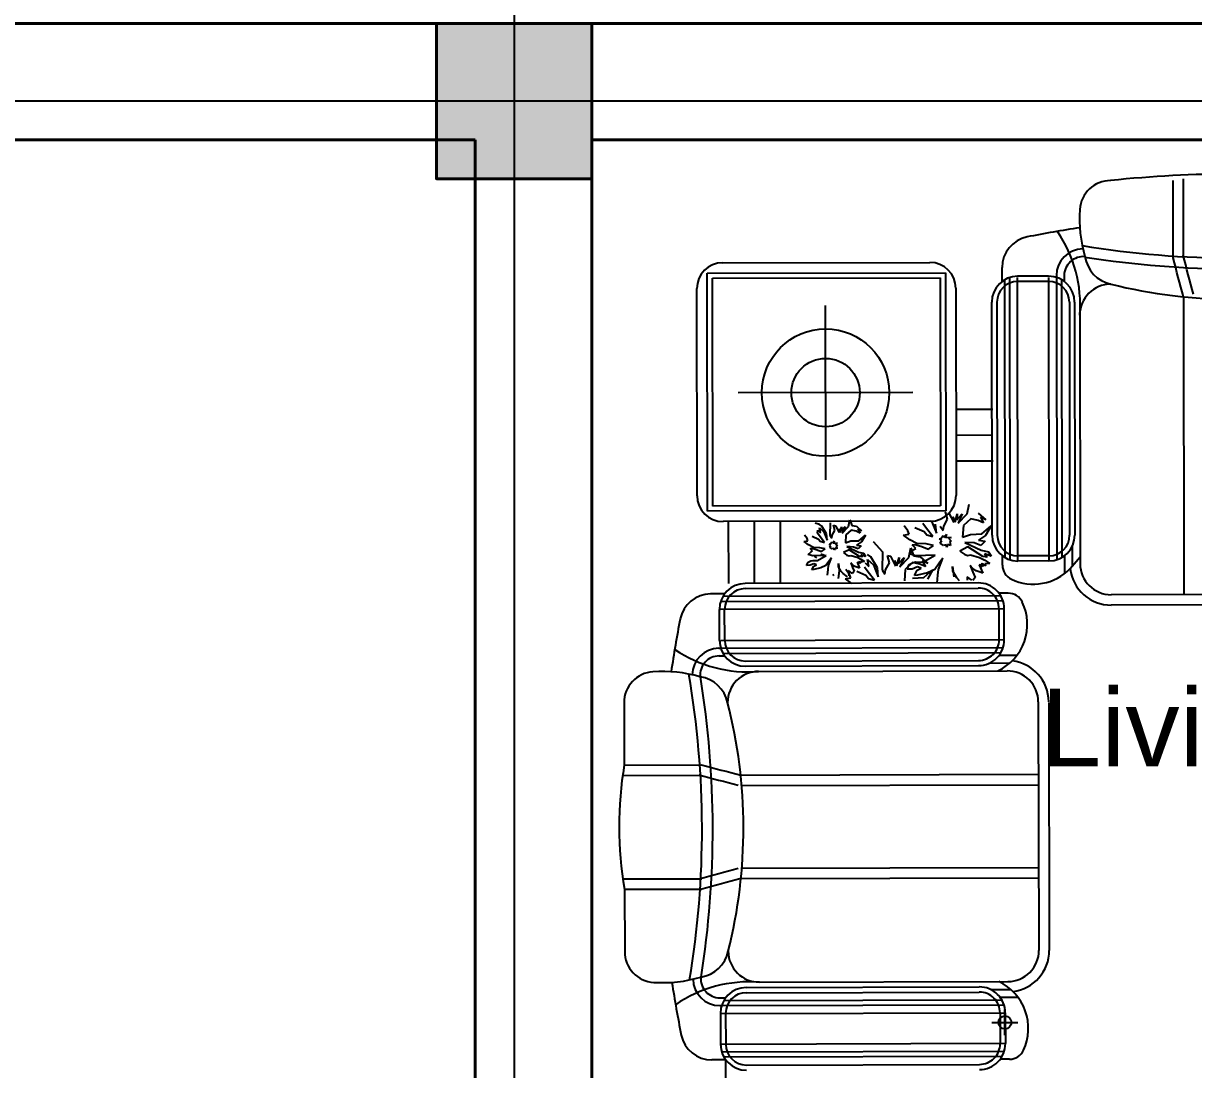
# Model space of a CAD drawing. Header units: feet. Extents: x 28652 to 66086, y -6769 to -640.
# Drawn here: x 49061.6 to 49152, y -4885 to -4804.2 of the extents above; entities that cross this region are included whole.
import ezdxf

# ---------------------------------------------------------------- set-up
doc = ezdxf.new("R2010")
doc.units = ezdxf.units.FT
doc.header["$LTSCALE"] = 50
doc.header["$MEASUREMENT"] = 0
doc.header["$PDMODE"] = 34
doc.linetypes.add('CENTER', pattern=[2, 1.25, -0.25, 0.25, -0.25])
for name, color, linetype in [('CL', 253, 'CENTER'), ('Furniture', 32, 'Continuous'), ('Hatch', 30, 'Continuous'), ('Text', 7, 'Continuous')]:
    doc.layers.add(name, color=color, linetype=linetype)
for name, color, linetype, lineweight in [('COLUMN', 145, 'Continuous', 40), ('DIMENSION', 142, 'Continuous', 13), ('wall', 6, 'Continuous', 40)]:
    doc.layers.add(name, color=color, linetype=linetype, lineweight=lineweight)
doc.styles.add('1@1000', font='arial.ttf', dxfattribs={"height": 60})
doc.styles.add('dimension', font='arial.ttf')
doc.dimstyles.new('1@100', dxfattribs={"dimscale": 0.1, "dimtxt": 60, "dimasz": 60, "dimexe": 60, "dimexo": 0, "dimgap": 30, "dimtad": 1, "dimdec": 0, "dimzin": 0, "dimdsep": 46, "dimlunit": 4, "dimtxsty": 'dimension', "dimcen": 0, "dimclrd": 256, "dimclre": 256, "dimclrt": 256, "dimadec": 0, "dimazin": 0, "dimtfac": 1, "dimtdec": 0, "dimtix": 1, "dimtofl": 0, "dimtmove": 0, "dimatfit": 3, "dimfxl": 60, "dimfxlon": 1, "dimtfillclr": 256, "dimtolj": 1, "dimtzin": 0, "dimlwd": -1, "dimlwe": -1, "dimarcsym": 0})

# ---------------------------------------------------------------- blocks, each defined once
blk = doc.blocks.new('column')
at = {"layer": 'Hatch'}
h = blk.add_hatch(color=256, dxfattribs=at)
h.dxf.hatch_style = 1
h.paths.add_polyline_path([(5267.643, 489.18), (5279.643, 489.18), (5279.643, 501.18), (5267.643, 501.18)])
at = {"layer": 'COLUMN'}
blk.add_lwpolyline([(5267.643, 501.18), (5279.643, 501.18), (5279.643, 489.18), (5267.643, 489.18)], close=True, dxfattribs=at)
blk = doc.blocks.new('*D976')
at = {"layer": 'Defpoints', "color": 0, "transparency": 16777216}
for p in [(49093.522, -4773.46), (48950.906, -4804.184), (49093.522, -4804.184)]:
    blk.add_point(p, dxfattribs=at)
at = {"layer": 'DIMENSION', "transparency": 16777216}
for p, q in [((48950.906, -4779.46), (48950.906, -4767.46)), ((49093.522, -4779.46), (49093.522, -4767.46)), ((48956.906, -4773.46), (49087.522, -4773.46))]:
    blk.add_line(p, q, dxfattribs=at)
for points in [[(48956.906, -4772.46), (48956.906, -4774.46), (48950.906, -4773.46)], [(49087.522, -4772.46), (49087.522, -4774.46), (49093.522, -4773.46)]]:
    blk.add_solid(points, dxfattribs=at)
at = {"layer": 'DIMENSION', "transparency": 16777216, "insert": (49022.214, -4766.615), "char_height": 6, "attachment_point": 5, "style": 'dimension'}
blk.add_mtext('\\A1;11\'-11" [3.62]', dxfattribs=at)
blk = doc.blocks.new('*D977')
at = {"layer": 'Defpoints', "color": 0, "transparency": 16777216}
for p in [(49105.522, -4773.46), (49093.522, -4804.184), (49105.522, -4810.184)]:
    blk.add_point(p, dxfattribs=at)
at = {"layer": 'DIMENSION', "transparency": 16777216}
for p, q in [((49093.522, -4779.46), (49093.522, -4767.46)), ((49105.522, -4779.46), (49105.522, -4767.46)), ((49087.522, -4773.46), (49081.522, -4773.46)), ((49111.522, -4773.46), (49117.522, -4773.46))]:
    blk.add_line(p, q, dxfattribs=at)
for points in [[(49087.522, -4772.46), (49087.522, -4774.46), (49093.522, -4773.46)], [(49111.522, -4772.46), (49111.522, -4774.46), (49105.522, -4773.46)]]:
    blk.add_solid(points, dxfattribs=at)
at = {"layer": 'DIMENSION', "transparency": 16777216, "insert": (49099.522, -4766.615), "char_height": 6, "attachment_point": 5, "style": 'dimension'}
blk.add_mtext("\\A1;1' [0.30]", dxfattribs=at)
blk = doc.blocks.new('*D978')
at = {"layer": 'Defpoints', "color": 0, "transparency": 16777216}
for p in [(49228.138, -4773.46), (49105.522, -4810.184), (49228.138, -4813.184)]:
    blk.add_point(p, dxfattribs=at)
at = {"layer": 'DIMENSION', "transparency": 16777216}
for p, q in [((49105.522, -4779.46), (49105.522, -4767.46)), ((49228.138, -4779.46), (49228.138, -4767.46)), ((49111.522, -4773.46), (49222.138, -4773.46))]:
    blk.add_line(p, q, dxfattribs=at)
for points in [[(49111.522, -4772.46), (49111.522, -4774.46), (49105.522, -4773.46)], [(49222.138, -4772.46), (49222.138, -4774.46), (49228.138, -4773.46)]]:
    blk.add_solid(points, dxfattribs=at)
at = {"layer": 'DIMENSION', "transparency": 16777216, "insert": (49166.83, -4766.615), "char_height": 6, "attachment_point": 5, "style": 'dimension'}
blk.add_mtext('\\A1;10\'-3" [3.11]', dxfattribs=at)
blk = doc.blocks.new('*D982')
at = {"layer": 'Defpoints', "color": 0, "transparency": 16777216}
for p in [(49099.522, -4748.04), (48944.906, -4804.184), (49099.522, -4804.184)]:
    blk.add_point(p, dxfattribs=at)
at = {"layer": 'DIMENSION', "transparency": 16777216}
for p, q in [((48944.906, -4754.04), (48944.906, -4742.04)), ((49099.522, -4754.04), (49099.522, -4742.04)), ((48950.906, -4748.04), (49093.522, -4748.04))]:
    blk.add_line(p, q, dxfattribs=at)
for points in [[(48950.906, -4747.04), (48950.906, -4749.04), (48944.906, -4748.04)], [(49093.522, -4747.04), (49093.522, -4749.04), (49099.522, -4748.04)]]:
    blk.add_solid(points, dxfattribs=at)
at = {"layer": 'DIMENSION', "transparency": 16777216, "insert": (49022.214, -4741.195), "char_height": 6, "attachment_point": 5, "style": 'dimension'}
blk.add_mtext('\\A1;12\'-11" [3.93]', dxfattribs=at)
blk = doc.blocks.new('*D983')
at = {"layer": 'Defpoints', "color": 0, "transparency": 16777216}
for p in [(49234.138, -4748.04), (49099.522, -4804.184), (49234.138, -4804.184)]:
    blk.add_point(p, dxfattribs=at)
at = {"layer": 'DIMENSION', "transparency": 16777216}
for p, q in [((49099.522, -4754.04), (49099.522, -4742.04)), ((49234.138, -4754.04), (49234.138, -4742.04)), ((49105.522, -4748.04), (49228.138, -4748.04))]:
    blk.add_line(p, q, dxfattribs=at)
for points in [[(49105.522, -4747.04), (49105.522, -4749.04), (49099.522, -4748.04)], [(49228.138, -4747.04), (49228.138, -4749.04), (49234.138, -4748.04)]]:
    blk.add_solid(points, dxfattribs=at)
at = {"layer": 'DIMENSION', "transparency": 16777216, "insert": (49166.83, -4741.195), "char_height": 6, "attachment_point": 5, "style": 'dimension'}
blk.add_mtext('\\A1;11\'-3" [3.42]', dxfattribs=at)
blk = doc.blocks.new('*D985')
at = {"layer": 'Defpoints', "color": 0, "transparency": 16777216}
for p in [(49365.138, -4718.899), (48938.906, -4804.184), (49365.138, -4804.184)]:
    blk.add_point(p, dxfattribs=at)
at = {"layer": 'DIMENSION', "transparency": 16777216}
for p, q in [((48938.906, -4724.899), (48938.906, -4712.899)), ((49365.138, -4724.899), (49365.138, -4712.899)), ((48944.906, -4718.899), (49359.138, -4718.899))]:
    blk.add_line(p, q, dxfattribs=at)
for points in [[(48944.906, -4717.899), (48944.906, -4719.899), (48938.906, -4718.899)], [(49359.138, -4717.899), (49359.138, -4719.899), (49365.138, -4718.899)]]:
    blk.add_solid(points, dxfattribs=at)
at = {"layer": 'DIMENSION', "transparency": 16777216, "insert": (49152.022, -4712.054), "char_height": 6, "attachment_point": 5, "style": 'dimension'}
blk.add_mtext('\\A1;35\'-6" [10.83]', dxfattribs=at)
blk = doc.blocks.new('Sofa')
at = {"layer": 'Furniture'}
for p, q in [((11075.9, 2630.2), (11075.9, 2480.7)), ((11095.9, 2633.3), (11095.9, 2480.7)), ((10206.4, 2472.4), (10606.4, 2472.4)), ((10176.4, 2452.4), (10636.4, 2452.4)), ((10176.4, 1992.4), (10176.4, 2452.4)), ((10186.4, 2442.4), (10626.4, 2442.4)), ((10186.4, 2002.4), (10186.4, 2442.4)), ((10626.4, 2442.4), (10626.4, 2002.4)), ((10636.4, 2452.4), (10636.4, 1992.4)), ((10745.9, 2435.5), (10745.9, 2462.5)), ((10760.9, 1897.8), (10760.9, 2443.2)), ((10835.7, 2445.5), (10775.9, 2445.5)), ((10775.9, 1895.5), (10775.9, 2443.2)), ((10835.7, 2443.2), (10835.7, 1895.5)), ((10850.7, 2446.6), (10850.7, 1897.8)), ((10865.7, 2446.6), (10865.7, 2435.5)), ((10156.4, 2022.4), (10156.4, 2422.4)), ((10656.4, 2422.4), (10656.4, 2022.4)), ((10750.9, 1902.2), (10750.9, 2438.8)), ((10835.7, 2435.5), (10775.9, 2435.5)), ((10860.7, 2438.8), (10860.7, 1902.2)), ((10725.9, 1945.5), (10725.9, 2395.5)), ((10735.9, 2395.5), (10735.9, 1945.5)), ((10875.7, 2395.5), (10875.7, 1945.5)), ((10885.7, 2395.5), (10885.7, 1945.5)), ((11095.9, 2405.3), (11095.9, 1830.2)), ((10404.7, 2052.7), (10404.7, 2389.8)), ((10895.9, 2370.2), (10895.9, 1890.2)), ((10573.3, 2221.2), (10236.2, 2221.2)), ((10727.9, 2188.4), (10656.4, 2188.4)), ((10727.9, 2138.4), (10656.4, 2138.4)), ((10727.9, 2088.4), (10656.4, 2088.4)), ((10636.4, 1992.4), (10176.4, 1992.4)), ((10626.4, 2002.4), (10186.4, 2002.4)), ((10639.9, 1976.5), (10636.1, 1990.9)), ((10641.9, 1989.2), (10651.8, 1970.4)), ((10677.7, 1987), (10681.5, 2005.4)), ((10606.4, 1972.4), (10206.4, 1972.4)), ((10217.2, 1853.1), (10217.1, 1972.4)), ((10267.1, 1853), (10267.1, 1972.4)), ((10317.1, 1852.6), (10317.1, 1973.7)), ((10392.6, 1966.4), (10384.6, 1968.9)), ((10397, 1963.3), (10392.6, 1966.4)), ((10413.1, 1969.9), (10412.3, 1945.8)), ((10448.7, 1962.5), (10451.4, 1975.3)), ((10451.4, 1975.3), (10455.1, 1964.5)), ((10599.1, 1958.8), (10592, 1968.5)), ((10609.1, 1972.7), (10618.4, 1949.7)), ((10618.4, 1949.7), (10616.9, 1967.2)), ((10632.6, 1963), (10639.9, 1976.5)), ((10651.8, 1970.4), (10650.1, 1981)), ((10650.1, 1981), (10654.5, 1970.8)), ((10654.5, 1970.8), (10658.7, 1986.5)), ((10657.8, 1975.5), (10668.2, 1986.8)), ((10658.7, 1986.5), (10657.8, 1975.5)), ((10660.3, 1969), (10677.7, 1987)), ((10668.2, 1986.8), (10660.3, 1969)), ((10684.8, 1977.3), (10670.7, 1964)), ((10699, 1974.2), (10684.8, 1977.3)), ((10709.4, 1969.1), (10699, 1974.2)), ((10699.4, 1987.9), (10713.8, 1975.3)), ((10713.8, 1975.3), (10703.4, 1980.4)), ((10703.4, 1980.4), (10709.4, 1969.1)), ((10368.5, 1939.4), (10363.5, 1946.2)), ((10378.2, 1943.9), (10390.6, 1938.4)), ((10388.8, 1949.5), (10389.7, 1955.4)), ((10393.7, 1942.7), (10388.8, 1949.5)), ((10389.7, 1955.4), (10394.3, 1950.5)), ((10392.8, 1959.8), (10400.7, 1952.5)), ((10394.3, 1950.5), (10392.8, 1959.8)), ((10406.1, 1948.6), (10397, 1963.3)), ((10400.7, 1952.5), (10407.2, 1936.4)), ((10407.2, 1936.4), (10406.1, 1948.6)), ((10412.3, 1945.8), (10416.2, 1939.8)), ((10416.2, 1939.8), (10417.1, 1945.7)), ((10417.1, 1945.7), (10422.2, 1955.1)), ((10419.6, 1965.2), (10423.6, 1964)), ((10422.2, 1955.1), (10419.6, 1965.2)), ((10423.6, 1964), (10430.6, 1950.8)), ((10430.6, 1950.8), (10429.4, 1958.3)), ((10429.4, 1958.3), (10432.5, 1951.1)), ((10432.5, 1951.1), (10435.4, 1962.1)), ((10434.8, 1954.4), (10442.1, 1962.3)), ((10435.4, 1962.1), (10434.8, 1954.4)), ((10436.5, 1949.9), (10448.7, 1962.5)), ((10442.1, 1962.3), (10436.5, 1949.9)), ((10443.8, 1946.3), (10442.6, 1930.8)), ((10453.7, 1955.6), (10443.8, 1946.3)), ((10463.6, 1953.5), (10453.7, 1955.6)), ((10455.1, 1964.5), (10463.9, 1963.1)), ((10470.9, 1949.9), (10463.6, 1953.5)), ((10463.9, 1963.1), (10474, 1954.3)), ((10466.7, 1957.8), (10470.9, 1949.9)), ((10474, 1954.3), (10466.7, 1957.8)), ((10468.6, 1935.2), (10481.2, 1945.9)), ((10481.2, 1945.9), (10473.7, 1933.2)), ((10554.9, 1945.9), (10565.5, 1947.7)), ((10567.3, 1937), (10554.9, 1945.9)), ((10563.1, 1954.1), (10556, 1963.8)), ((10565.5, 1947.7), (10563.1, 1954.1)), ((10577, 1960.5), (10594.7, 1952.6)), ((10594.7, 1952.6), (10599.8, 1946.6)), ((10611.3, 1943.1), (10599.1, 1958.8)), ((10599.8, 1946.6), (10611.3, 1943.1)), ((10625.7, 1963.2), (10631.3, 1954.6)), ((10627.1, 1938.9), (10631.5, 1945.1)), ((10631.3, 1954.6), (10632.6, 1963)), ((10631.5, 1945.1), (10633.5, 1941.3)), ((10633.5, 1941.3), (10637.9, 1947.5)), ((10637.9, 1947.5), (10636.2, 1941.8)), ((10670.7, 1964), (10668.9, 1941.8)), ((10668.9, 1941.8), (10684.4, 1947.1)), ((10684.4, 1947.1), (10706.1, 1948.1)), ((10713.4, 1945.2), (10699.9, 1936.1)), ((10706.1, 1948.1), (10724, 1963.4)), ((10724, 1963.4), (10713.4, 1945.2)), ((10362.7, 1933.7), (10370.2, 1934.9)), ((10371.4, 1927.5), (10362.7, 1933.7)), ((10370.2, 1934.9), (10368.5, 1939.4)), ((10380.9, 1922.4), (10371.4, 1927.5)), ((10374.5, 1920.4), (10378.3, 1921)), ((10378.3, 1921), (10386.3, 1918.5)), ((10393.5, 1921.6), (10380.9, 1922.4)), ((10390.6, 1938.4), (10394.2, 1934.2)), ((10403.4, 1919.5), (10393.5, 1921.6)), ((10402.3, 1931.7), (10393.7, 1942.7)), ((10394.2, 1934.2), (10402.3, 1931.7)), ((10411.4, 1928.5), (10413.3, 1928.8)), ((10414.7, 1926.1), (10411.4, 1928.5)), ((10412.4, 1922.9), (10414.7, 1926.1)), ((10416.7, 1919.8), (10412.4, 1922.9)), ((10413.3, 1928.8), (10416.4, 1933.1)), ((10416.4, 1933.1), (10417.8, 1930.5)), ((10417.8, 1930.5), (10420.9, 1934.8)), ((10420.9, 1934.8), (10419.6, 1930.8)), ((10419.6, 1930.8), (10427.4, 1930.2)), ((10427.4, 1930.2), (10423.7, 1929.6)), ((10423.7, 1929.6), (10427.2, 1925.4)), ((10427.2, 1925.4), (10425.4, 1925.1)), ((10425.4, 1925.1), (10426.3, 1919.5)), ((10442.6, 1930.8), (10453.4, 1934.6)), ((10458.2, 1922.9), (10445.7, 1923.7)), ((10445.7, 1923.7), (10467.6, 1913)), ((10453.4, 1934.6), (10468.6, 1935.2)), ((10467.4, 1919.7), (10458.2, 1922.9)), ((10473.7, 1933.2), (10464.3, 1926.8)), ((10464.3, 1926.8), (10473.1, 1925.4)), ((10473.1, 1925.4), (10467.4, 1919.7)), ((10496, 1933.5), (10514.4, 1913.3)), ((10565.3, 1902.8), (10569.1, 1921.1)), ((10580.8, 1929.7), (10567.3, 1937)), ((10569.1, 1921.1), (10574.4, 1905.7)), ((10571.7, 1926.8), (10577, 1927.7)), ((10578.4, 1919.8), (10571.7, 1926.8)), ((10577, 1927.7), (10588.6, 1924.2)), ((10598.7, 1928.7), (10580.8, 1929.7)), ((10588.6, 1924.2), (10603.2, 1918.5)), ((10612.9, 1925.6), (10598.7, 1928.7)), ((10603.2, 1918.5), (10612.9, 1925.6)), ((10624.4, 1938.4), (10627.1, 1938.9)), ((10629.1, 1935.1), (10624.4, 1938.4)), ((10625.8, 1930.5), (10629.1, 1935.1)), ((10632, 1926), (10625.8, 1930.5)), ((10637.3, 1926.9), (10632, 1926)), ((10636.2, 1941.8), (10647.2, 1940.9)), ((10638.2, 1921.6), (10637.3, 1926.9)), ((10639.9, 1927.4), (10638.2, 1921.6)), ((10645.7, 1925.6), (10639.9, 1927.4)), ((10647.2, 1940.9), (10641.9, 1940)), ((10641.9, 1940), (10647, 1934)), ((10647, 1934), (10644.4, 1933.6)), ((10644.4, 1933.6), (10645.7, 1925.6)), ((10678.9, 1923), (10663.9, 1915)), ((10673.4, 1931.6), (10704.6, 1916.4)), ((10691.3, 1930.5), (10673.4, 1931.6)), ((10707.9, 1904.6), (10678.9, 1923)), ((10704.4, 1925.9), (10691.3, 1930.5)), ((10699.9, 1936.1), (10712.6, 1934.1)), ((10712.6, 1934.1), (10704.4, 1925.9)), ((10880.7, 1923.7), (10880.7, 1885.3)), ((10370.8, 1908.3), (10376.6, 1914)), ((10378.9, 1905.8), (10370.8, 1908.3)), ((10379.2, 1915.4), (10374.5, 1920.4)), ((10376.6, 1914), (10379.2, 1915.4)), ((10405.6, 1906.4), (10378.9, 1905.8)), ((10387.2, 1902), (10382.9, 1905.1)), ((10386.3, 1918.5), (10396.6, 1914.5)), ((10389, 1897), (10405.6, 1906.4)), ((10399.4, 1905.6), (10395.8, 1909.7)), ((10396.6, 1914.5), (10403.4, 1919.5)), ((10401.7, 1908.8), (10399.4, 1905.6)), ((10409.8, 1887.1), (10415.8, 1902.4)), ((10415.8, 1902.4), (10411.9, 1897)), ((10420.4, 1920.4), (10416.7, 1919.8)), ((10421.1, 1916.7), (10420.4, 1920.4)), ((10422.3, 1920.7), (10421.1, 1916.7)), ((10426.3, 1919.5), (10422.3, 1920.7)), ((10449.6, 1917.7), (10439, 1912.1)), ((10439, 1912.1), (10445.6, 1907.4)), ((10445.6, 1907.4), (10449.6, 1906.2)), ((10469.9, 1904.8), (10449.6, 1917.7)), ((10449.6, 1906.2), (10453.3, 1906.8)), ((10453.3, 1906.8), (10465.4, 1903.1)), ((10465.4, 1903.1), (10472.7, 1899.6)), ((10467.6, 1913), (10477.5, 1910.9)), ((10475.8, 1903.9), (10469.9, 1904.8)), ((10481.4, 1904.8), (10472.2, 1908.1)), ((10472.2, 1908.1), (10475.8, 1903.9)), ((10472.7, 1899.6), (10479.2, 1894.9)), ((10477.5, 1910.9), (10481.4, 1904.8)), ((10491.4, 1904), (10485.2, 1908.4)), ((10487.6, 1885.6), (10485.4, 1898.9)), ((10485.4, 1898.9), (10496.7, 1888.5)), ((10504.5, 1883), (10491.4, 1904)), ((10514.4, 1913.3), (10513.3, 1879)), ((10523.7, 1906.7), (10529.5, 1904.9)), ((10527.5, 1892.3), (10523.7, 1906.7)), ((10529.5, 1904.9), (10539.5, 1886.1)), ((10542.1, 1886.6), (10546.3, 1902.3)), ((10545.4, 1891.2), (10555.8, 1902.5)), ((10546.3, 1902.3), (10545.4, 1891.2)), ((10547.9, 1884.8), (10565.3, 1902.8)), ((10555.8, 1902.5), (10547.9, 1884.8)), ((10566.4, 1909.6), (10574.6, 1917.8)), ((10578, 1906), (10566.4, 1909.6)), ((10574.4, 1905.7), (10587, 1903.7)), ((10574.6, 1917.8), (10578.4, 1919.8)), ((10597, 1906.5), (10578, 1906)), ((10587, 1903.7), (10601.5, 1891.1)), ((10592.4, 1893.4), (10616, 1907)), ((10616, 1907), (10597, 1906.5)), ((10622.1, 1879.3), (10630.7, 1901.2)), ((10630.7, 1901.2), (10625.1, 1893.5)), ((10663.9, 1915), (10673.2, 1908.4)), ((10673.2, 1908.4), (10678.9, 1906.6)), ((10678.9, 1906.6), (10684.2, 1907.5)), ((10684.2, 1907.5), (10701.5, 1902.2)), ((10701.5, 1902.2), (10711.9, 1897.1)), ((10704.6, 1916.4), (10718.8, 1913.3)), ((10716.4, 1903.3), (10707.9, 1904.6)), ((10724.3, 1904.7), (10711.3, 1909.3)), ((10711.3, 1909.3), (10716.4, 1903.3)), ((10718.8, 1913.3), (10724.3, 1904.7)), ((10745.9, 1887.6), (10745.9, 1905.5)), ((10835.7, 1905.5), (10775.9, 1905.5)), ((10865.7, 1905.5), (10865.7, 1870.9)), ((10876.9, 1880.7), (10895.9, 1903.5)), ((10367.6, 1887.6), (10370.4, 1893.8)), ((10374.3, 1887.8), (10367.6, 1887.6)), ((10370.4, 1893.8), (10375.7, 1896.6)), ((10381.4, 1890.9), (10374.3, 1887.8)), ((10375.7, 1896.6), (10379.4, 1897.3)), ((10377.7, 1878.8), (10381.3, 1886.1)), ((10381.4, 1879.4), (10377.7, 1878.8)), ((10379.4, 1897.3), (10389, 1897)), ((10381.3, 1886.1), (10386.5, 1888.9)), ((10386.5, 1888.9), (10381.4, 1890.9)), ((10395.2, 1882.7), (10381.4, 1879.4)), ((10405, 1887.2), (10395.2, 1882.7)), ((10411.9, 1897), (10405, 1887.2)), ((10408.1, 1868.6), (10409.2, 1879.3)), ((10409.2, 1879.3), (10409.8, 1887.1)), ((10430.6, 1877.2), (10428.3, 1862.5)), ((10429.3, 1884.6), (10429.1, 1891.3)), ((10429.1, 1891.3), (10430.6, 1877.2)), ((10434.6, 1875.9), (10429.3, 1884.6)), ((10438.2, 1871.8), (10434.6, 1875.9)), ((10450.7, 1869.8), (10443.6, 1879.6)), ((10448.7, 1877.4), (10448.5, 1872.6)), ((10455.2, 1872.7), (10448.7, 1877.4)), ((10452.9, 1892.4), (10456.3, 1883.4)), ((10456.4, 1888.2), (10452.9, 1892.4)), ((10456.3, 1883.4), (10459.4, 1876.3)), ((10459.4, 1876.3), (10456.3, 1871.9)), ((10460.8, 1885.1), (10456.4, 1888.2)), ((10464.8, 1883.9), (10460.8, 1885.1)), ((10464.6, 1876.3), (10482.3, 1868.3)), ((10469.9, 1881.9), (10464.8, 1883.9)), ((10465.1, 1893.5), (10469.9, 1881.9)), ((10469.5, 1890.4), (10465.1, 1893.5)), ((10467.7, 1894.9), (10469.5, 1890.4)), ((10472.1, 1891.8), (10467.7, 1894.9)), ((10469.6, 1895.2), (10472.1, 1891.8)), ((10473.9, 1892.1), (10469.6, 1895.2)), ((10479.2, 1894.9), (10472.5, 1894.7)), ((10472.5, 1894.7), (10473.9, 1892.1)), ((10486.8, 1874.5), (10479.7, 1884.3)), ((10481, 1892.7), (10487.6, 1885.6)), ((10496.7, 1888.5), (10506, 1865.5)), ((10506, 1865.5), (10504.5, 1883)), ((10513.3, 1879), (10518.9, 1870.4)), ((10518.9, 1870.4), (10520.2, 1878.8)), ((10520.2, 1878.8), (10527.5, 1892.3)), ((10539.5, 1886.1), (10537.7, 1896.7)), ((10537.7, 1896.7), (10542.1, 1886.6)), ((10558.3, 1879.7), (10556.5, 1857.6)), ((10572.4, 1893), (10558.3, 1879.7)), ((10561.8, 1880.1), (10565.8, 1889)), ((10571.3, 1880.3), (10561.8, 1880.1)), ((10565.8, 1889), (10573.3, 1893)), ((10581.5, 1884.8), (10571.3, 1880.3)), ((10586.6, 1889.9), (10572.4, 1893)), ((10573.3, 1893), (10578.6, 1893.9)), ((10576.2, 1867.5), (10581.3, 1877.9)), ((10578.6, 1893.9), (10592.4, 1893.4)), ((10581.3, 1877.9), (10588.8, 1881.9)), ((10588.8, 1881.9), (10581.5, 1884.8)), ((10597, 1884.9), (10586.6, 1889.9)), ((10591, 1896.1), (10597, 1884.9)), ((10601.5, 1891.1), (10591, 1896.1)), ((10593.7, 1863.8), (10611.7, 1879.1)), ((10611.7, 1879.1), (10601.1, 1861)), ((10615.2, 1879.5), (10601.2, 1873.1)), ((10625.1, 1893.5), (10615.2, 1879.5)), ((10621.2, 1868.2), (10622.1, 1879.3)), ((10650, 1875.8), (10649.7, 1885.3)), ((10649.7, 1885.3), (10651.7, 1865.2)), ((10657.5, 1863.4), (10650, 1875.8)), ((10688.7, 1880.9), (10683.6, 1886.9)), ((10683.6, 1886.9), (10688.5, 1874.1)), ((10694.9, 1876.5), (10688.7, 1880.9)), ((10700.7, 1874.7), (10694.9, 1876.5)), ((10707.3, 1884.1), (10701.1, 1888.5)), ((10701.1, 1888.5), (10708, 1871.9)), ((10704.9, 1890.5), (10707.3, 1884.1)), ((10711.1, 1886.1), (10704.9, 1890.5)), ((10707.5, 1890.9), (10711.1, 1886.1)), ((10713.7, 1886.5), (10707.5, 1890.9)), ((10721.3, 1890.5), (10711.7, 1890.3)), ((10711.7, 1890.3), (10713.7, 1886.5)), ((10711.9, 1897.1), (10721.3, 1890.5)), ((10835.7, 1895.5), (10775.9, 1895.5)), ((10699.1, 1853.4), (10249.1, 1852.8)), ((10420.3, 1869.7), (10417.7, 1868.3)), ((10446.8, 1865.6), (10438.2, 1871.8)), ((10442.5, 1861.6), (10453.1, 1863.4)), ((10454.9, 1852.8), (10442.5, 1861.6)), ((10448.5, 1872.6), (10449.5, 1867)), ((10453.1, 1863.4), (10450.7, 1869.8)), ((10456.3, 1871.9), (10455.2, 1872.7)), ((10482.3, 1868.3), (10487.4, 1862.4)), ((10499, 1858.8), (10486.8, 1874.5)), ((10487.4, 1862.4), (10499, 1858.8)), ((10572, 1862.9), (10593.7, 1863.8)), ((10581.5, 1868.4), (10576.2, 1867.5)), ((10601.2, 1873.1), (10581.5, 1868.4)), ((10619.7, 1852.9), (10621.2, 1868.2)), ((10662.6, 1857.4), (10657.5, 1863.4)), ((10677.7, 1865.4), (10677.4, 1858.5)), ((10687, 1858.8), (10677.7, 1865.4)), ((10688.5, 1874.1), (10692.9, 1863.9)), ((10692.9, 1863.9), (10688.5, 1857.7)), ((10708, 1871.9), (10700.7, 1874.7)), ((10209.2, 1832.7), (10182.2, 1832.7)), ((10249.2, 1842.8), (10699.2, 1843.4)), ((10757, 1833.4), (10739.2, 1833.4)), ((10746.9, 1818.4), (10201.5, 1817.7)), ((10742.5, 1828.4), (10205.9, 1827.7)), ((11435.9, 1830.2), (10955.9, 1830.2)), ((12035.9, 1810.2), (10955.9, 1810.2)), ((10199.3, 1742.9), (10199.2, 1802.7)), ((10749.2, 1803.4), (10201.5, 1802.7)), ((10209.3, 1743), (10209.2, 1802.7)), ((10739.3, 1743.7), (10739.2, 1803.4)), ((10749.3, 1743.7), (10749.2, 1803.4)), ((10201.6, 1742.9), (10749.3, 1743.7)), ((10198.2, 1727.9), (10201.6, 1727.9)), ((10201.6, 1727.9), (10747, 1728.7)), ((10206, 1717.9), (10742.6, 1718.7)), ((10198.2, 1712.9), (10209.3, 1713)), ((10249.3, 1703), (10699.3, 1703.6)), ((10721.1, 1698.6), (10759.6, 1698.7)), ((10739.3, 1713.7), (10773.9, 1713.7)), ((10249.4, 1693), (10699.4, 1693.6)), ((10274.7, 1682.8), (10754.7, 1683.4)), ((10014.8, 1622.6), (10014.9, 1502.5)), ((10814.8, 1623.5), (10815.4, 1143.5)), ((10834.8, 1622.2), (10835.4, 1143.5)), ((10014.9, 1502.5), (10164.4, 1502.7)), ((10011.9, 1482.5), (10164.4, 1482.7)), ((10239.8, 1482.8), (10814.9, 1483.5)), ((10239.8, 1462.8), (10815, 1463.5)), ((10240, 1302.8), (10815.2, 1303.5)), ((10012.1, 1282.5), (10164.7, 1282.7)), ((10240.1, 1282.8), (10815.2, 1283.5)), ((10015.2, 1262.5), (10164.7, 1262.7)), ((10015.2, 1262.5), (10015.4, 1142.3)), ((10250.2, 1072.5), (10700.2, 1073.1)), ((10250.2, 1062.5), (10700.2, 1063.1)), ((10275.5, 1082.8), (10755.5, 1083.4)), ((10722, 1068.2), (10760.4, 1068.2)), ((10199.1, 1052.5), (10210.2, 1052.5)), ((10206.9, 1047.5), (10743.5, 1048.2)), ((10740.2, 1053.2), (10774.8, 1053.2)), ((10199.1, 1037.5), (10202.5, 1037.5)), ((10200.2, 1022.5), (10200.3, 962.7)), ((10202.5, 1037.5), (10747.9, 1038.2)), ((10202.5, 1022.5), (10750.2, 1023.2)), ((10210.2, 1022.5), (10210.3, 962.7)), ((10740.2, 1023.2), (10740.3, 963.4)), ((10750.2, 1023.2), (10750.3, 963.4)), ((10750.3, 963.4), (10202.6, 962.7)), ((10210.4, 932.7), (10183.4, 932.7)), ((10748, 948.4), (10202.6, 947.7)), ((10743.7, 938.4), (10207, 937.7)), ((10211.4, 331.5), (10210.8, 931.5)), ((10758.2, 933.4), (10740.4, 933.4)), ((10250.4, 922.8), (10700.4, 923.4))]:
    blk.add_line(p, q, dxfattribs=at)
for radius in [123, 66]:
    blk.add_circle((10404.7, 2221.2), radius, dxfattribs=at)
for centre, radius, start, end in [((10955.8, 2570.2), 60, 90, 176.1275), ((11195.9, 280.7), 2361.8, 84.1638, 95.8362), ((11155.3, 2556.7), 259.9, 176.1275, 196.4266), ((11195.9, 511.1), 2050, 98.4151, 101.302), ((10643.5, 2389.7), 253.2, 355.5854, 34.2393), ((10805.9, 2462.5), 60, 101.302, 180), ((10902.8, 2446.2), 52.1, 90.9194, 179.4053), ((11195.9, 4262.3), 1782.2, 260.4594, 279.5406), ((5365.3, 925), 5938.8, 14.48369, 15.23856), ((10206.4, 2422.4), 50, 90, 180), ((10606.4, 2422.4), 50, 0, 90), ((10902.8, 2446.2), 37.1, 85.1571, 179.4053), ((10969, 2492.6), 63.7, 188.4737, 258.1933), ((11195.9, 4291.6), 1832.2, 260.8958, 279.1042), ((5365.3, 925), 5918.8, 14.48369, 15.23856), ((10775.9, 2395.5), 50, 90, 180), ((10835.7, 2395.5), 50, 0, 90), ((10775.9, 2395.5), 40, 90, 180), ((10835.7, 2395.5), 40, 0, 90), ((10955.9, 2370.2), 60, 90, 180), ((11195.9, 3375.2), 975, 255.75, 284.25), ((10206.4, 2022.4), 50, 180, 270), ((10606.4, 2022.4), 50, 270, 0), ((10775.9, 1945.5), 50, 180, 270), ((10775.9, 1945.5), 40, 180, 270), ((10835.7, 1945.5), 40, 270, 0), ((10835.7, 1945.5), 50, 270, 0), ((10775.9, 1887.6), 30, 180, 244.5921), ((10805.8, 1950.5), 99.6, 244.5921, 315.5106), ((10955.9, 1890.2), 80, 187.063, 270), ((10955.9, 1890.2), 60, 180, 270), ((10699.2, 1803.4), 50, 0.0755, 90.0755), ((10182.3, 1772.7), 60, 90.0755, 168.7735), ((10249.2, 1802.8), 50, 90.0755, 180.0755), ((10249.2, 1802.8), 40, 90.0755, 180.0755), ((10699.2, 1803.4), 40, 0.0755, 90.0755), ((10757.1, 1803.4), 30, 25.4833, 90.0755), ((10694.2, 1773.5), 99.6, 295.3288, 25.4833), ((12134.2, 1385.2), 2050, 168.7735, 171.6603), ((10249.3, 1743), 50, 180.0755, 270.0755), ((10249.3, 1743), 40, 180.0755, 270.0755), ((10699.3, 1743.6), 40, 270.0755, 0.0755), ((10699.3, 1743.6), 50, 270.0755, 0.0755), ((10254.9, 1935.2), 253.2, 235.8361, 274.49), ((10198.7, 1675.8), 52.1, 90.6702, 179.156), ((10198.7, 1675.8), 37.1, 90.6702, 184.9184), ((10754.8, 1623.4), 80, 0.0755, 83.0124), ((10074.8, 1622.7), 60, 93.9479, 180.0755), ((10088.5, 1423.2), 259.9, 73.6489, 93.9479), ((8382.9, 1380.3), 1782.2, 350.5349, 9.616), ((10152.4, 1609.6), 63.7, 11.8822, 81.6018), ((8353.6, 1380.3), 1832.2, 350.9712, 9.1797), ((10274.8, 1622.8), 60, 90.0755, 180.0755), ((10754.8, 1623.4), 60, 0.0755, 90.0755), ((9270.1, 1381.5), 975, 345.8254, 14.3255), ((10730.1, 1383.4), 725, 170.5482, 189.6027), ((11712.6, 7215.4), 5918.8, 254.83689, 255.59177), ((11712.6, 7215.4), 5938.8, 254.83689, 255.59177), ((11727.9, -4446), 5938.8, 104.55914, 105.31402), ((11727.9, -4446), 5918.8, 104.55914, 105.31402), ((10075.4, 1142.4), 60, 180.0755, 266.203), ((10153, 1155.7), 63.7, 278.5491, 348.2687), ((10275.4, 1142.8), 60, 180.0755, 270.0755), ((10755.4, 1143.4), 60, 270.0755, 0.0755), ((10755.4, 1143.4), 80, 277.1385, 0.0755), ((10088.6, 1341.9), 259.9, 266.203, 286.502), ((10199.4, 1089.6), 52.1, 180.9949, 269.4807), ((10199.4, 1089.6), 37.1, 175.2325, 269.4807), ((12134.2, 1385.2), 2050, 188.4906, 191.3774), ((10256.3, 830.3), 253.2, 85.6609, 124.3148), ((10250.2, 1022.5), 50, 90.0755, 180.0755), ((10250.2, 1022.5), 40, 90.0755, 180.0755), ((10700.2, 1023.1), 50, 0.0755, 90.0755), ((10700.2, 1023.1), 40, 0.0755, 90.0755), ((10695.2, 993.2), 99.6, 334.6676, 64.8221), ((10183.3, 992.7), 60, 191.3774, 270.0755), ((10250.3, 962.8), 50, 180.0755, 270.0755), ((10250.3, 962.8), 40, 180.0755, 270.0755), ((10700.3, 963.4), 50, 270.0755, 0.0755), ((10700.3, 963.4), 40, 270.0755, 0.0755), ((10758.2, 963.4), 30, 270.0755, 334.6676)]:
    blk.add_arc(centre, radius, start, end, dxfattribs=at)
blk.add_point((10749.5, 1004.5), dxfattribs=at)

msp = doc.modelspace()

# ---------------------------------------------------------------- linework, layer by layer
at = {"layer": 'CL', "ltscale": 25}
for p, q in [((49099.522, -4672.288), (49099.522, -5256.238)), ((49521.011, -4810.184), (48781.583, -4810.184))]:
    msp.add_line(p, q, dxfattribs=at)
at = {"layer": 'wall'}
for p, q in [((48938.906, -4804.184), (49365.138, -4804.184)), ((48947.906, -4813.184), (49096.522, -4813.184)), ((49096.522, -4928.714), (49096.522, -4813.184)), ((49105.522, -4813.184), (49231.138, -4813.184)), ((49105.522, -4928.714), (49105.522, -4813.184))]:
    msp.add_line(p, q, dxfattribs=at)

# ---------------------------------------------------------------- block references
msp.add_blockref('column', (43825.879, -5305.365))
at = {"xscale": 0.04, "yscale": 0.04, "zscale": 0.04, "rotation": 0.07054630869062066}
msp.add_blockref('Sofa', (48707.504, -4922.07), dxfattribs=at)

# ---------------------------------------------------------------- texts
at = {"layer": 'Text', "insert": (49140.218, -4855.592), "char_height": 6, "attachment_point": 1, "style": '1@1000'}
msp.add_mtext_dynamic_manual_height_columns('Living Room', width=73.98948, gutter_width=300, heights=[0], dxfattribs=at)

# ---------------------------------------------------------------- dimensions: what is measured, and where the dimension line sits
at = {"layer": 'DIMENSION'}
for base, p1, p2, picture, middle in [((49365.138, -4718.899), (48938.906, -4804.184), (49365.138, -4804.184), '*D985', (49152.022, -4712.054)), ((49099.522, -4748.04), (48944.906, -4804.184), (49099.522, -4804.184), '*D982', (49022.214, -4741.195)), ((49234.138, -4748.04), (49099.522, -4804.184), (49234.138, -4804.184), '*D983', (49166.83, -4741.195)), ((49093.522, -4773.46), (48950.906, -4804.184), (49093.522, -4804.184), '*D976', (49022.214, -4766.615)), ((49105.522, -4773.46), (49093.522, -4804.184), (49105.522, -4810.184), '*D977', (49099.522, -4766.615)), ((49228.138, -4773.46), (49105.522, -4810.184), (49228.138, -4813.184), '*D978', (49166.83, -4766.615))]:
    dim = msp.add_linear_dim(base=base, p1=p1, p2=p2, dimstyle='1@100', override={"dimtmove": 1}, dxfattribs=at)
    dim.commit()
    dim.dimension.update_dxf_attribs({"geometry": picture, "text_midpoint": middle})

doc.saveas('drawing.dxf')
